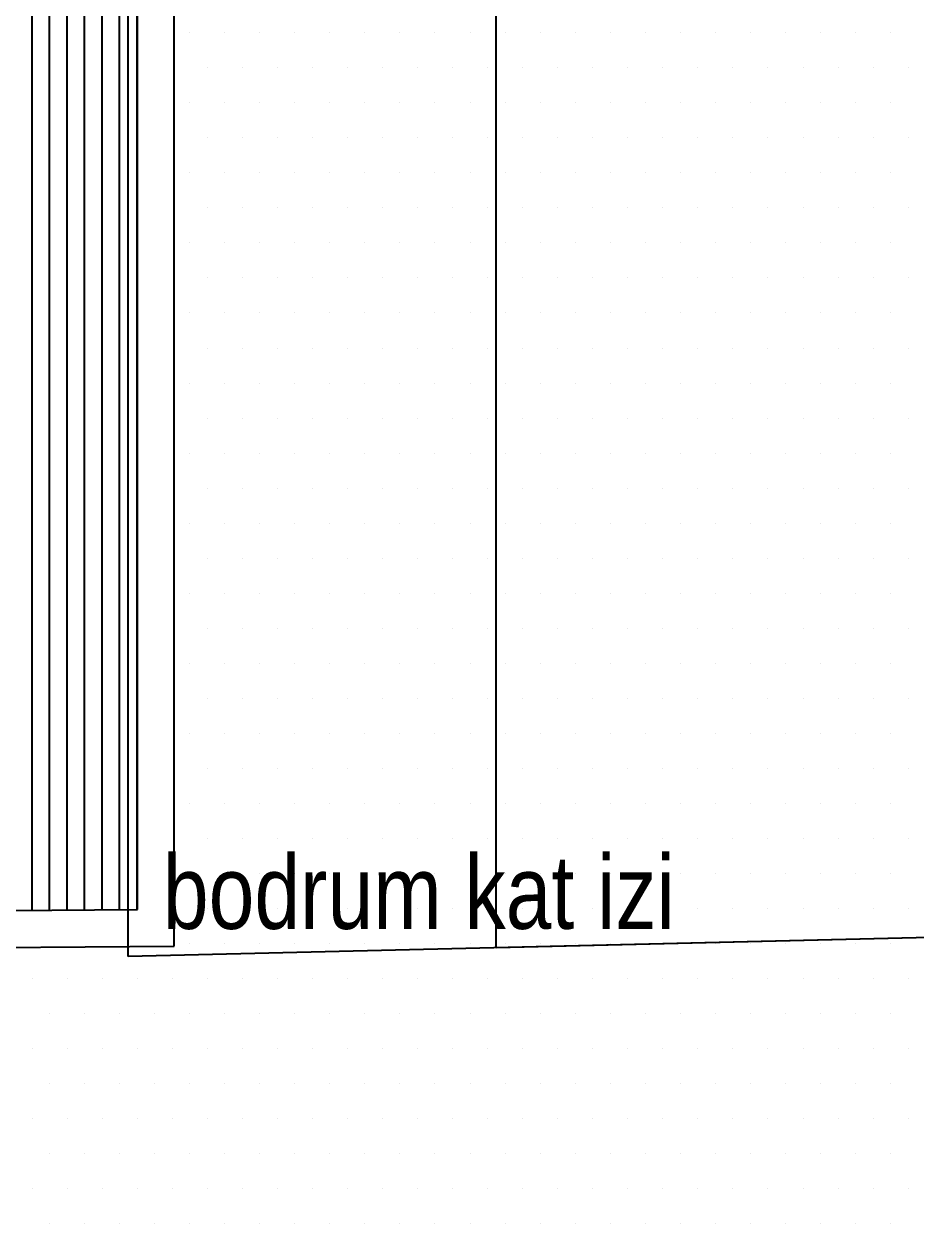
# Model space of a CAD drawing. Header units: millimetres. Extents: x 43168.9 to 43194.6, y -25545.1 to -25543.4.
# Drawn here: x 43171.4127 to 43171.5096, y -25544.8176 to -25544.6871 of the extents above; entities that cross this region are included whole.
import ezdxf

# ---------------------------------------------------------------- set-up
doc = ezdxf.new("R2010")
doc.units = ezdxf.units.MM
doc.header["$LTSCALE"] = 200
doc.linetypes.add('DASHDOT', pattern=[1, 0.5, -0.25, 0, -0.25])
doc.linetypes.add('HIDDEN2', pattern=[0.1875, 0.125, -0.0625])
doc.layers.add('cim_sgh', color=7, linetype='Continuous', true_color=0x248f00)
for name, color, linetype in [('gor-2_sgh', 161, 'Continuous'), ('izd.tas.alt_sgh', 214, 'HIDDEN2'), ('tarama-zemin_sgh', 197, 'Continuous'), ('yapi-yaklasma_sgh', 41, 'DASHDOT'), ('yazi-genel_sgh', 7, 'Continuous')]:
    doc.layers.add(name, color=color, linetype=linetype)
doc.styles.add('text2', font='arial.ttf')

msp = doc.modelspace()

# ---------------------------------------------------------------- linework, layer by layer
at = {"layer": 'cim_sgh'}
for p, q in [((43171.43067, -25544.68807), (43171.43067, -25544.68807)), ((43171.43448, -25544.68807), (43171.43448, -25544.68807)), ((43171.43829, -25544.68807), (43171.43829, -25544.68807)), ((43171.4421, -25544.68807), (43171.4421, -25544.68807)), ((43171.44591, -25544.68807), (43171.44591, -25544.68807)), ((43171.44972, -25544.68807), (43171.44972, -25544.68807)), ((43171.45353, -25544.68807), (43171.45353, -25544.68807)), ((43171.45734, -25544.68807), (43171.45734, -25544.68807)), ((43171.46115, -25544.68807), (43171.46115, -25544.68807)), ((43171.46496, -25544.68807), (43171.46496, -25544.68807)), ((43171.46877, -25544.68807), (43171.46877, -25544.68807)), ((43171.47258, -25544.68807), (43171.47258, -25544.68807)), ((43171.47639, -25544.68807), (43171.47639, -25544.68807)), ((43171.4802, -25544.68807), (43171.4802, -25544.68807)), ((43171.48401, -25544.68807), (43171.48401, -25544.68807)), ((43171.48782, -25544.68807), (43171.48782, -25544.68807)), ((43171.49163, -25544.68807), (43171.49163, -25544.68807)), ((43171.49544, -25544.68807), (43171.49544, -25544.68807)), ((43171.49925, -25544.68807), (43171.49925, -25544.68807)), ((43171.50306, -25544.68807), (43171.50306, -25544.68807)), ((43171.50687, -25544.68807), (43171.50687, -25544.68807)), ((43171.43258, -25544.69188), (43171.43258, -25544.69188)), ((43171.43639, -25544.69188), (43171.43639, -25544.69188)), ((43171.4402, -25544.69188), (43171.4402, -25544.69188)), ((43171.44401, -25544.69188), (43171.44401, -25544.69188)), ((43171.44782, -25544.69188), (43171.44782, -25544.69188)), ((43171.45163, -25544.69188), (43171.45163, -25544.69188)), ((43171.45544, -25544.69188), (43171.45544, -25544.69188)), ((43171.45925, -25544.69188), (43171.45925, -25544.69188)), ((43171.46306, -25544.69188), (43171.46306, -25544.69188)), ((43171.46687, -25544.69188), (43171.46687, -25544.69188)), ((43171.47068, -25544.69188), (43171.47068, -25544.69188)), ((43171.47449, -25544.69188), (43171.47449, -25544.69188)), ((43171.4783, -25544.69188), (43171.4783, -25544.69188)), ((43171.48211, -25544.69188), (43171.48211, -25544.69188)), ((43171.48592, -25544.69188), (43171.48592, -25544.69188)), ((43171.48973, -25544.69188), (43171.48973, -25544.69188)), ((43171.49354, -25544.69188), (43171.49354, -25544.69188)), ((43171.49735, -25544.69188), (43171.49735, -25544.69188)), ((43171.50116, -25544.69188), (43171.50116, -25544.69188)), ((43171.50497, -25544.69188), (43171.50497, -25544.69188)), ((43171.50878, -25544.69188), (43171.50878, -25544.69188)), ((43171.43067, -25544.69569), (43171.43067, -25544.69569)), ((43171.43448, -25544.69569), (43171.43448, -25544.69569)), ((43171.43829, -25544.69569), (43171.43829, -25544.69569)), ((43171.4421, -25544.69569), (43171.4421, -25544.69569)), ((43171.44591, -25544.69569), (43171.44591, -25544.69569)), ((43171.44972, -25544.69569), (43171.44972, -25544.69569)), ((43171.45353, -25544.69569), (43171.45353, -25544.69569)), ((43171.45734, -25544.69569), (43171.45734, -25544.69569)), ((43171.46115, -25544.69569), (43171.46115, -25544.69569)), ((43171.46496, -25544.69569), (43171.46496, -25544.69569)), ((43171.46877, -25544.69569), (43171.46877, -25544.69569)), ((43171.47258, -25544.69569), (43171.47258, -25544.69569)), ((43171.47639, -25544.69569), (43171.47639, -25544.69569)), ((43171.4802, -25544.69569), (43171.4802, -25544.69569)), ((43171.48401, -25544.69569), (43171.48401, -25544.69569)), ((43171.48782, -25544.69569), (43171.48782, -25544.69569)), ((43171.49163, -25544.69569), (43171.49163, -25544.69569)), ((43171.49544, -25544.69569), (43171.49544, -25544.69569)), ((43171.49925, -25544.69569), (43171.49925, -25544.69569)), ((43171.50306, -25544.69569), (43171.50306, -25544.69569)), ((43171.50687, -25544.69569), (43171.50687, -25544.69569)), ((43171.43258, -25544.6995), (43171.43258, -25544.6995)), ((43171.43639, -25544.6995), (43171.43639, -25544.6995)), ((43171.4402, -25544.6995), (43171.4402, -25544.6995)), ((43171.44401, -25544.6995), (43171.44401, -25544.6995)), ((43171.44782, -25544.6995), (43171.44782, -25544.6995)), ((43171.45163, -25544.6995), (43171.45163, -25544.6995)), ((43171.45544, -25544.6995), (43171.45544, -25544.6995)), ((43171.45925, -25544.6995), (43171.45925, -25544.6995)), ((43171.46306, -25544.6995), (43171.46306, -25544.6995)), ((43171.46687, -25544.6995), (43171.46687, -25544.6995)), ((43171.47068, -25544.6995), (43171.47068, -25544.6995)), ((43171.47449, -25544.6995), (43171.47449, -25544.6995)), ((43171.4783, -25544.6995), (43171.4783, -25544.6995)), ((43171.48211, -25544.6995), (43171.48211, -25544.6995)), ((43171.48592, -25544.6995), (43171.48592, -25544.6995)), ((43171.48973, -25544.6995), (43171.48973, -25544.6995)), ((43171.49354, -25544.6995), (43171.49354, -25544.6995)), ((43171.49735, -25544.6995), (43171.49735, -25544.6995)), ((43171.50116, -25544.6995), (43171.50116, -25544.6995)), ((43171.50497, -25544.6995), (43171.50497, -25544.6995)), ((43171.50878, -25544.6995), (43171.50878, -25544.6995)), ((43171.43067, -25544.70331), (43171.43067, -25544.70331)), ((43171.43448, -25544.70331), (43171.43448, -25544.70331)), ((43171.43829, -25544.70331), (43171.43829, -25544.70331)), ((43171.4421, -25544.70331), (43171.4421, -25544.70331)), ((43171.44591, -25544.70331), (43171.44591, -25544.70331)), ((43171.44972, -25544.70331), (43171.44972, -25544.70331)), ((43171.45353, -25544.70331), (43171.45353, -25544.70331)), ((43171.45734, -25544.70331), (43171.45734, -25544.70331)), ((43171.46115, -25544.70331), (43171.46115, -25544.70331)), ((43171.46496, -25544.70331), (43171.46496, -25544.70331)), ((43171.46877, -25544.70331), (43171.46877, -25544.70331)), ((43171.47258, -25544.70331), (43171.47258, -25544.70331)), ((43171.47639, -25544.70331), (43171.47639, -25544.70331)), ((43171.4802, -25544.70331), (43171.4802, -25544.70331)), ((43171.48401, -25544.70331), (43171.48401, -25544.70331)), ((43171.48782, -25544.70331), (43171.48782, -25544.70331)), ((43171.49163, -25544.70331), (43171.49163, -25544.70331)), ((43171.49544, -25544.70331), (43171.49544, -25544.70331)), ((43171.49925, -25544.70331), (43171.49925, -25544.70331)), ((43171.50306, -25544.70331), (43171.50306, -25544.70331)), ((43171.50687, -25544.70331), (43171.50687, -25544.70331)), ((43171.43258, -25544.70712), (43171.43258, -25544.70712)), ((43171.43639, -25544.70712), (43171.43639, -25544.70712)), ((43171.4402, -25544.70712), (43171.4402, -25544.70712)), ((43171.44401, -25544.70712), (43171.44401, -25544.70712)), ((43171.44782, -25544.70712), (43171.44782, -25544.70712)), ((43171.45163, -25544.70712), (43171.45163, -25544.70712)), ((43171.45544, -25544.70712), (43171.45544, -25544.70712)), ((43171.45925, -25544.70712), (43171.45925, -25544.70712)), ((43171.46306, -25544.70712), (43171.46306, -25544.70712)), ((43171.46687, -25544.70712), (43171.46687, -25544.70712)), ((43171.47068, -25544.70712), (43171.47068, -25544.70712)), ((43171.47449, -25544.70712), (43171.47449, -25544.70712)), ((43171.4783, -25544.70712), (43171.4783, -25544.70712)), ((43171.48211, -25544.70712), (43171.48211, -25544.70712)), ((43171.48592, -25544.70712), (43171.48592, -25544.70712)), ((43171.48973, -25544.70712), (43171.48973, -25544.70712)), ((43171.49354, -25544.70712), (43171.49354, -25544.70712)), ((43171.49735, -25544.70712), (43171.49735, -25544.70712)), ((43171.50116, -25544.70712), (43171.50116, -25544.70712)), ((43171.50497, -25544.70712), (43171.50497, -25544.70712)), ((43171.50878, -25544.70712), (43171.50878, -25544.70712)), ((43171.43067, -25544.71093), (43171.43067, -25544.71093)), ((43171.43448, -25544.71093), (43171.43448, -25544.71093)), ((43171.43829, -25544.71093), (43171.43829, -25544.71093)), ((43171.4421, -25544.71093), (43171.4421, -25544.71093)), ((43171.44591, -25544.71093), (43171.44591, -25544.71093)), ((43171.44972, -25544.71093), (43171.44972, -25544.71093)), ((43171.45353, -25544.71093), (43171.45353, -25544.71093)), ((43171.45734, -25544.71093), (43171.45734, -25544.71093)), ((43171.46115, -25544.71093), (43171.46115, -25544.71093)), ((43171.46496, -25544.71093), (43171.46496, -25544.71093)), ((43171.46877, -25544.71093), (43171.46877, -25544.71093)), ((43171.47258, -25544.71093), (43171.47258, -25544.71093)), ((43171.47639, -25544.71093), (43171.47639, -25544.71093)), ((43171.4802, -25544.71093), (43171.4802, -25544.71093)), ((43171.48401, -25544.71093), (43171.48401, -25544.71093)), ((43171.48782, -25544.71093), (43171.48782, -25544.71093)), ((43171.49163, -25544.71093), (43171.49163, -25544.71093)), ((43171.49544, -25544.71093), (43171.49544, -25544.71093)), ((43171.49925, -25544.71093), (43171.49925, -25544.71093)), ((43171.50306, -25544.71093), (43171.50306, -25544.71093)), ((43171.50687, -25544.71093), (43171.50687, -25544.71093)), ((43171.43258, -25544.71474), (43171.43258, -25544.71474)), ((43171.43639, -25544.71474), (43171.43639, -25544.71474)), ((43171.4402, -25544.71474), (43171.4402, -25544.71474)), ((43171.44401, -25544.71474), (43171.44401, -25544.71474)), ((43171.44782, -25544.71474), (43171.44782, -25544.71474)), ((43171.45163, -25544.71474), (43171.45163, -25544.71474)), ((43171.45544, -25544.71474), (43171.45544, -25544.71474)), ((43171.45925, -25544.71474), (43171.45925, -25544.71474)), ((43171.46306, -25544.71474), (43171.46306, -25544.71474)), ((43171.46687, -25544.71474), (43171.46687, -25544.71474)), ((43171.47068, -25544.71474), (43171.47068, -25544.71474)), ((43171.47449, -25544.71474), (43171.47449, -25544.71474)), ((43171.4783, -25544.71474), (43171.4783, -25544.71474)), ((43171.48211, -25544.71474), (43171.48211, -25544.71474)), ((43171.48592, -25544.71474), (43171.48592, -25544.71474)), ((43171.48973, -25544.71474), (43171.48973, -25544.71474)), ((43171.49354, -25544.71474), (43171.49354, -25544.71474)), ((43171.49735, -25544.71474), (43171.49735, -25544.71474)), ((43171.50116, -25544.71474), (43171.50116, -25544.71474)), ((43171.50497, -25544.71474), (43171.50497, -25544.71474)), ((43171.50878, -25544.71474), (43171.50878, -25544.71474)), ((43171.43067, -25544.71855), (43171.43067, -25544.71855)), ((43171.43448, -25544.71855), (43171.43448, -25544.71855)), ((43171.43829, -25544.71855), (43171.43829, -25544.71855)), ((43171.4421, -25544.71855), (43171.4421, -25544.71855)), ((43171.44591, -25544.71855), (43171.44591, -25544.71855)), ((43171.44972, -25544.71855), (43171.44972, -25544.71855)), ((43171.45353, -25544.71855), (43171.45353, -25544.71855)), ((43171.45734, -25544.71855), (43171.45734, -25544.71855)), ((43171.46115, -25544.71855), (43171.46115, -25544.71855)), ((43171.46496, -25544.71855), (43171.46496, -25544.71855)), ((43171.46877, -25544.71855), (43171.46877, -25544.71855)), ((43171.47258, -25544.71855), (43171.47258, -25544.71855)), ((43171.47639, -25544.71855), (43171.47639, -25544.71855)), ((43171.4802, -25544.71855), (43171.4802, -25544.71855)), ((43171.48401, -25544.71855), (43171.48401, -25544.71855)), ((43171.48782, -25544.71855), (43171.48782, -25544.71855)), ((43171.49163, -25544.71855), (43171.49163, -25544.71855)), ((43171.49544, -25544.71855), (43171.49544, -25544.71855)), ((43171.49925, -25544.71855), (43171.49925, -25544.71855)), ((43171.50306, -25544.71855), (43171.50306, -25544.71855)), ((43171.50687, -25544.71855), (43171.50687, -25544.71855)), ((43171.43258, -25544.72236), (43171.43258, -25544.72236)), ((43171.43639, -25544.72236), (43171.43639, -25544.72236)), ((43171.4402, -25544.72236), (43171.4402, -25544.72236)), ((43171.44401, -25544.72236), (43171.44401, -25544.72236)), ((43171.44782, -25544.72236), (43171.44782, -25544.72236)), ((43171.45163, -25544.72236), (43171.45163, -25544.72236)), ((43171.45544, -25544.72236), (43171.45544, -25544.72236)), ((43171.45925, -25544.72236), (43171.45925, -25544.72236)), ((43171.46306, -25544.72236), (43171.46306, -25544.72236)), ((43171.46687, -25544.72236), (43171.46687, -25544.72236)), ((43171.47068, -25544.72236), (43171.47068, -25544.72236)), ((43171.47449, -25544.72236), (43171.47449, -25544.72236)), ((43171.4783, -25544.72236), (43171.4783, -25544.72236)), ((43171.48211, -25544.72236), (43171.48211, -25544.72236)), ((43171.48592, -25544.72236), (43171.48592, -25544.72236)), ((43171.48973, -25544.72236), (43171.48973, -25544.72236)), ((43171.49354, -25544.72236), (43171.49354, -25544.72236)), ((43171.49735, -25544.72236), (43171.49735, -25544.72236)), ((43171.50116, -25544.72236), (43171.50116, -25544.72236)), ((43171.50497, -25544.72236), (43171.50497, -25544.72236)), ((43171.50878, -25544.72236), (43171.50878, -25544.72236)), ((43171.43067, -25544.72617), (43171.43067, -25544.72617)), ((43171.43448, -25544.72617), (43171.43448, -25544.72617)), ((43171.43829, -25544.72617), (43171.43829, -25544.72617)), ((43171.4421, -25544.72617), (43171.4421, -25544.72617)), ((43171.44591, -25544.72617), (43171.44591, -25544.72617)), ((43171.44972, -25544.72617), (43171.44972, -25544.72617)), ((43171.45353, -25544.72617), (43171.45353, -25544.72617)), ((43171.45734, -25544.72617), (43171.45734, -25544.72617)), ((43171.46115, -25544.72617), (43171.46115, -25544.72617)), ((43171.46496, -25544.72617), (43171.46496, -25544.72617)), ((43171.46877, -25544.72617), (43171.46877, -25544.72617)), ((43171.47258, -25544.72617), (43171.47258, -25544.72617)), ((43171.47639, -25544.72617), (43171.47639, -25544.72617)), ((43171.4802, -25544.72617), (43171.4802, -25544.72617)), ((43171.48401, -25544.72617), (43171.48401, -25544.72617)), ((43171.48782, -25544.72617), (43171.48782, -25544.72617)), ((43171.49163, -25544.72617), (43171.49163, -25544.72617)), ((43171.49544, -25544.72617), (43171.49544, -25544.72617)), ((43171.49925, -25544.72617), (43171.49925, -25544.72617)), ((43171.50306, -25544.72617), (43171.50306, -25544.72617)), ((43171.50687, -25544.72617), (43171.50687, -25544.72617)), ((43171.43258, -25544.72998), (43171.43258, -25544.72998)), ((43171.43639, -25544.72998), (43171.43639, -25544.72998)), ((43171.4402, -25544.72998), (43171.4402, -25544.72998)), ((43171.44401, -25544.72998), (43171.44401, -25544.72998)), ((43171.44782, -25544.72998), (43171.44782, -25544.72998)), ((43171.45163, -25544.72998), (43171.45163, -25544.72998)), ((43171.45544, -25544.72998), (43171.45544, -25544.72998)), ((43171.45925, -25544.72998), (43171.45925, -25544.72998)), ((43171.46306, -25544.72998), (43171.46306, -25544.72998)), ((43171.46687, -25544.72998), (43171.46687, -25544.72998)), ((43171.47068, -25544.72998), (43171.47068, -25544.72998)), ((43171.47449, -25544.72998), (43171.47449, -25544.72998)), ((43171.4783, -25544.72998), (43171.4783, -25544.72998)), ((43171.48211, -25544.72998), (43171.48211, -25544.72998)), ((43171.48592, -25544.72998), (43171.48592, -25544.72998)), ((43171.48973, -25544.72998), (43171.48973, -25544.72998)), ((43171.49354, -25544.72998), (43171.49354, -25544.72998)), ((43171.49735, -25544.72998), (43171.49735, -25544.72998)), ((43171.50116, -25544.72998), (43171.50116, -25544.72998)), ((43171.50497, -25544.72998), (43171.50497, -25544.72998)), ((43171.50878, -25544.72998), (43171.50878, -25544.72998)), ((43171.43067, -25544.73379), (43171.43067, -25544.73379)), ((43171.43448, -25544.73379), (43171.43448, -25544.73379)), ((43171.43829, -25544.73379), (43171.43829, -25544.73379)), ((43171.4421, -25544.73379), (43171.4421, -25544.73379)), ((43171.44591, -25544.73379), (43171.44591, -25544.73379)), ((43171.44972, -25544.73379), (43171.44972, -25544.73379)), ((43171.45353, -25544.73379), (43171.45353, -25544.73379)), ((43171.45734, -25544.73379), (43171.45734, -25544.73379)), ((43171.46115, -25544.73379), (43171.46115, -25544.73379)), ((43171.46496, -25544.73379), (43171.46496, -25544.73379)), ((43171.46877, -25544.73379), (43171.46877, -25544.73379)), ((43171.47258, -25544.73379), (43171.47258, -25544.73379)), ((43171.47639, -25544.73379), (43171.47639, -25544.73379)), ((43171.4802, -25544.73379), (43171.4802, -25544.73379)), ((43171.48401, -25544.73379), (43171.48401, -25544.73379)), ((43171.48782, -25544.73379), (43171.48782, -25544.73379)), ((43171.49163, -25544.73379), (43171.49163, -25544.73379)), ((43171.49544, -25544.73379), (43171.49544, -25544.73379)), ((43171.49925, -25544.73379), (43171.49925, -25544.73379)), ((43171.50306, -25544.73379), (43171.50306, -25544.73379)), ((43171.50687, -25544.73379), (43171.50687, -25544.73379)), ((43171.43258, -25544.7376), (43171.43258, -25544.7376)), ((43171.43639, -25544.7376), (43171.43639, -25544.7376)), ((43171.4402, -25544.7376), (43171.4402, -25544.7376)), ((43171.44401, -25544.7376), (43171.44401, -25544.7376)), ((43171.44782, -25544.7376), (43171.44782, -25544.7376)), ((43171.45163, -25544.7376), (43171.45163, -25544.7376)), ((43171.45544, -25544.7376), (43171.45544, -25544.7376)), ((43171.45925, -25544.7376), (43171.45925, -25544.7376)), ((43171.46306, -25544.7376), (43171.46306, -25544.7376)), ((43171.46687, -25544.7376), (43171.46687, -25544.7376)), ((43171.47068, -25544.7376), (43171.47068, -25544.7376)), ((43171.47449, -25544.7376), (43171.47449, -25544.7376)), ((43171.4783, -25544.7376), (43171.4783, -25544.7376)), ((43171.48211, -25544.7376), (43171.48211, -25544.7376)), ((43171.48592, -25544.7376), (43171.48592, -25544.7376)), ((43171.48973, -25544.7376), (43171.48973, -25544.7376)), ((43171.49354, -25544.7376), (43171.49354, -25544.7376)), ((43171.49735, -25544.7376), (43171.49735, -25544.7376)), ((43171.50116, -25544.7376), (43171.50116, -25544.7376)), ((43171.50497, -25544.7376), (43171.50497, -25544.7376)), ((43171.50878, -25544.7376), (43171.50878, -25544.7376)), ((43171.43067, -25544.74141), (43171.43067, -25544.74141)), ((43171.43448, -25544.74141), (43171.43448, -25544.74141)), ((43171.43829, -25544.74141), (43171.43829, -25544.74141)), ((43171.4421, -25544.74141), (43171.4421, -25544.74141)), ((43171.44591, -25544.74141), (43171.44591, -25544.74141)), ((43171.44972, -25544.74141), (43171.44972, -25544.74141)), ((43171.45353, -25544.74141), (43171.45353, -25544.74141)), ((43171.45734, -25544.74141), (43171.45734, -25544.74141)), ((43171.46115, -25544.74141), (43171.46115, -25544.74141)), ((43171.46496, -25544.74141), (43171.46496, -25544.74141)), ((43171.46877, -25544.74141), (43171.46877, -25544.74141)), ((43171.47258, -25544.74141), (43171.47258, -25544.74141)), ((43171.47639, -25544.74141), (43171.47639, -25544.74141)), ((43171.4802, -25544.74141), (43171.4802, -25544.74141)), ((43171.48401, -25544.74141), (43171.48401, -25544.74141)), ((43171.48782, -25544.74141), (43171.48782, -25544.74141)), ((43171.49163, -25544.74141), (43171.49163, -25544.74141)), ((43171.49544, -25544.74141), (43171.49544, -25544.74141)), ((43171.49925, -25544.74141), (43171.49925, -25544.74141)), ((43171.50306, -25544.74141), (43171.50306, -25544.74141)), ((43171.50687, -25544.74141), (43171.50687, -25544.74141)), ((43171.43258, -25544.74522), (43171.43258, -25544.74522)), ((43171.43639, -25544.74522), (43171.43639, -25544.74522)), ((43171.4402, -25544.74522), (43171.4402, -25544.74522)), ((43171.44401, -25544.74522), (43171.44401, -25544.74522)), ((43171.44782, -25544.74522), (43171.44782, -25544.74522)), ((43171.45163, -25544.74522), (43171.45163, -25544.74522)), ((43171.45544, -25544.74522), (43171.45544, -25544.74522)), ((43171.45925, -25544.74522), (43171.45925, -25544.74522)), ((43171.46306, -25544.74522), (43171.46306, -25544.74522)), ((43171.46687, -25544.74522), (43171.46687, -25544.74522)), ((43171.47068, -25544.74522), (43171.47068, -25544.74522)), ((43171.47449, -25544.74522), (43171.47449, -25544.74522)), ((43171.4783, -25544.74522), (43171.4783, -25544.74522)), ((43171.48211, -25544.74522), (43171.48211, -25544.74522)), ((43171.48592, -25544.74522), (43171.48592, -25544.74522)), ((43171.48973, -25544.74522), (43171.48973, -25544.74522)), ((43171.49354, -25544.74522), (43171.49354, -25544.74522)), ((43171.49735, -25544.74522), (43171.49735, -25544.74522)), ((43171.50116, -25544.74522), (43171.50116, -25544.74522)), ((43171.50497, -25544.74522), (43171.50497, -25544.74522)), ((43171.50878, -25544.74522), (43171.50878, -25544.74522)), ((43171.43067, -25544.74903), (43171.43067, -25544.74903)), ((43171.43448, -25544.74903), (43171.43448, -25544.74903)), ((43171.43829, -25544.74903), (43171.43829, -25544.74903)), ((43171.4421, -25544.74903), (43171.4421, -25544.74903)), ((43171.44591, -25544.74903), (43171.44591, -25544.74903)), ((43171.44972, -25544.74903), (43171.44972, -25544.74903)), ((43171.45353, -25544.74903), (43171.45353, -25544.74903)), ((43171.45734, -25544.74903), (43171.45734, -25544.74903)), ((43171.46115, -25544.74903), (43171.46115, -25544.74903)), ((43171.46496, -25544.74903), (43171.46496, -25544.74903)), ((43171.46877, -25544.74903), (43171.46877, -25544.74903)), ((43171.47258, -25544.74903), (43171.47258, -25544.74903)), ((43171.47639, -25544.74903), (43171.47639, -25544.74903)), ((43171.4802, -25544.74903), (43171.4802, -25544.74903)), ((43171.48401, -25544.74903), (43171.48401, -25544.74903)), ((43171.48782, -25544.74903), (43171.48782, -25544.74903)), ((43171.49163, -25544.74903), (43171.49163, -25544.74903)), ((43171.49544, -25544.74903), (43171.49544, -25544.74903)), ((43171.49925, -25544.74903), (43171.49925, -25544.74903)), ((43171.50306, -25544.74903), (43171.50306, -25544.74903)), ((43171.50687, -25544.74903), (43171.50687, -25544.74903)), ((43171.43258, -25544.75284), (43171.43258, -25544.75284)), ((43171.43639, -25544.75284), (43171.43639, -25544.75284)), ((43171.4402, -25544.75284), (43171.4402, -25544.75284)), ((43171.44401, -25544.75284), (43171.44401, -25544.75284)), ((43171.44782, -25544.75284), (43171.44782, -25544.75284)), ((43171.45163, -25544.75284), (43171.45163, -25544.75284)), ((43171.45544, -25544.75284), (43171.45544, -25544.75284)), ((43171.45925, -25544.75284), (43171.45925, -25544.75284)), ((43171.46306, -25544.75284), (43171.46306, -25544.75284)), ((43171.46687, -25544.75284), (43171.46687, -25544.75284)), ((43171.47068, -25544.75284), (43171.47068, -25544.75284)), ((43171.47449, -25544.75284), (43171.47449, -25544.75284)), ((43171.4783, -25544.75284), (43171.4783, -25544.75284)), ((43171.48211, -25544.75284), (43171.48211, -25544.75284)), ((43171.48592, -25544.75284), (43171.48592, -25544.75284)), ((43171.48973, -25544.75284), (43171.48973, -25544.75284)), ((43171.49354, -25544.75284), (43171.49354, -25544.75284)), ((43171.49735, -25544.75284), (43171.49735, -25544.75284)), ((43171.50116, -25544.75284), (43171.50116, -25544.75284)), ((43171.50497, -25544.75284), (43171.50497, -25544.75284)), ((43171.50878, -25544.75284), (43171.50878, -25544.75284)), ((43171.43067, -25544.75665), (43171.43067, -25544.75665)), ((43171.43448, -25544.75665), (43171.43448, -25544.75665)), ((43171.43829, -25544.75665), (43171.43829, -25544.75665)), ((43171.4421, -25544.75665), (43171.4421, -25544.75665)), ((43171.44591, -25544.75665), (43171.44591, -25544.75665)), ((43171.44972, -25544.75665), (43171.44972, -25544.75665)), ((43171.45353, -25544.75665), (43171.45353, -25544.75665)), ((43171.45734, -25544.75665), (43171.45734, -25544.75665)), ((43171.46115, -25544.75665), (43171.46115, -25544.75665)), ((43171.46496, -25544.75665), (43171.46496, -25544.75665)), ((43171.46877, -25544.75665), (43171.46877, -25544.75665)), ((43171.47258, -25544.75665), (43171.47258, -25544.75665)), ((43171.47639, -25544.75665), (43171.47639, -25544.75665)), ((43171.4802, -25544.75665), (43171.4802, -25544.75665)), ((43171.48401, -25544.75665), (43171.48401, -25544.75665)), ((43171.48782, -25544.75665), (43171.48782, -25544.75665)), ((43171.49163, -25544.75665), (43171.49163, -25544.75665)), ((43171.49544, -25544.75665), (43171.49544, -25544.75665)), ((43171.49925, -25544.75665), (43171.49925, -25544.75665)), ((43171.50306, -25544.75665), (43171.50306, -25544.75665)), ((43171.50687, -25544.75665), (43171.50687, -25544.75665)), ((43171.43258, -25544.76046), (43171.43258, -25544.76046)), ((43171.43639, -25544.76046), (43171.43639, -25544.76046)), ((43171.4402, -25544.76046), (43171.4402, -25544.76046)), ((43171.44401, -25544.76046), (43171.44401, -25544.76046)), ((43171.44782, -25544.76046), (43171.44782, -25544.76046)), ((43171.45163, -25544.76046), (43171.45163, -25544.76046)), ((43171.45544, -25544.76046), (43171.45544, -25544.76046)), ((43171.45925, -25544.76046), (43171.45925, -25544.76046)), ((43171.46306, -25544.76046), (43171.46306, -25544.76046)), ((43171.46687, -25544.76046), (43171.46687, -25544.76046)), ((43171.47068, -25544.76046), (43171.47068, -25544.76046)), ((43171.47449, -25544.76046), (43171.47449, -25544.76046)), ((43171.4783, -25544.76046), (43171.4783, -25544.76046)), ((43171.48211, -25544.76046), (43171.48211, -25544.76046)), ((43171.48592, -25544.76046), (43171.48592, -25544.76046)), ((43171.48973, -25544.76046), (43171.48973, -25544.76046)), ((43171.49354, -25544.76046), (43171.49354, -25544.76046)), ((43171.49735, -25544.76046), (43171.49735, -25544.76046)), ((43171.50116, -25544.76046), (43171.50116, -25544.76046)), ((43171.50497, -25544.76046), (43171.50497, -25544.76046)), ((43171.50878, -25544.76046), (43171.50878, -25544.76046)), ((43171.43067, -25544.76427), (43171.43067, -25544.76427)), ((43171.43448, -25544.76427), (43171.43448, -25544.76427)), ((43171.43829, -25544.76427), (43171.43829, -25544.76427)), ((43171.4421, -25544.76427), (43171.4421, -25544.76427)), ((43171.44591, -25544.76427), (43171.44591, -25544.76427)), ((43171.44972, -25544.76427), (43171.44972, -25544.76427)), ((43171.45353, -25544.76427), (43171.45353, -25544.76427)), ((43171.45734, -25544.76427), (43171.45734, -25544.76427)), ((43171.46115, -25544.76427), (43171.46115, -25544.76427)), ((43171.46496, -25544.76427), (43171.46496, -25544.76427)), ((43171.46877, -25544.76427), (43171.46877, -25544.76427)), ((43171.47258, -25544.76427), (43171.47258, -25544.76427)), ((43171.47639, -25544.76427), (43171.47639, -25544.76427)), ((43171.4802, -25544.76427), (43171.4802, -25544.76427)), ((43171.48401, -25544.76427), (43171.48401, -25544.76427)), ((43171.48782, -25544.76427), (43171.48782, -25544.76427)), ((43171.49163, -25544.76427), (43171.49163, -25544.76427)), ((43171.49544, -25544.76427), (43171.49544, -25544.76427)), ((43171.49925, -25544.76427), (43171.49925, -25544.76427)), ((43171.50306, -25544.76427), (43171.50306, -25544.76427)), ((43171.50687, -25544.76427), (43171.50687, -25544.76427)), ((43171.43258, -25544.76808), (43171.43258, -25544.76808)), ((43171.43639, -25544.76808), (43171.43639, -25544.76808)), ((43171.4402, -25544.76808), (43171.4402, -25544.76808)), ((43171.44401, -25544.76808), (43171.44401, -25544.76808)), ((43171.44782, -25544.76808), (43171.44782, -25544.76808)), ((43171.45163, -25544.76808), (43171.45163, -25544.76808)), ((43171.45544, -25544.76808), (43171.45544, -25544.76808)), ((43171.45925, -25544.76808), (43171.45925, -25544.76808)), ((43171.46306, -25544.76808), (43171.46306, -25544.76808)), ((43171.46687, -25544.76808), (43171.46687, -25544.76808)), ((43171.47068, -25544.76808), (43171.47068, -25544.76808)), ((43171.47449, -25544.76808), (43171.47449, -25544.76808)), ((43171.4783, -25544.76808), (43171.4783, -25544.76808)), ((43171.48211, -25544.76808), (43171.48211, -25544.76808)), ((43171.48592, -25544.76808), (43171.48592, -25544.76808)), ((43171.48973, -25544.76808), (43171.48973, -25544.76808)), ((43171.49354, -25544.76808), (43171.49354, -25544.76808)), ((43171.49735, -25544.76808), (43171.49735, -25544.76808)), ((43171.50116, -25544.76808), (43171.50116, -25544.76808)), ((43171.50497, -25544.76808), (43171.50497, -25544.76808)), ((43171.50878, -25544.76808), (43171.50878, -25544.76808)), ((43171.43067, -25544.77189), (43171.43067, -25544.77189)), ((43171.43448, -25544.77189), (43171.43448, -25544.77189)), ((43171.43829, -25544.77189), (43171.43829, -25544.77189)), ((43171.4421, -25544.77189), (43171.4421, -25544.77189)), ((43171.44591, -25544.77189), (43171.44591, -25544.77189)), ((43171.44972, -25544.77189), (43171.44972, -25544.77189)), ((43171.45353, -25544.77189), (43171.45353, -25544.77189)), ((43171.45734, -25544.77189), (43171.45734, -25544.77189)), ((43171.46115, -25544.77189), (43171.46115, -25544.77189)), ((43171.46496, -25544.77189), (43171.46496, -25544.77189)), ((43171.46877, -25544.77189), (43171.46877, -25544.77189)), ((43171.47258, -25544.77189), (43171.47258, -25544.77189)), ((43171.47639, -25544.77189), (43171.47639, -25544.77189)), ((43171.4802, -25544.77189), (43171.4802, -25544.77189)), ((43171.48401, -25544.77189), (43171.48401, -25544.77189)), ((43171.48782, -25544.77189), (43171.48782, -25544.77189)), ((43171.49163, -25544.77189), (43171.49163, -25544.77189)), ((43171.49544, -25544.77189), (43171.49544, -25544.77189)), ((43171.49925, -25544.77189), (43171.49925, -25544.77189)), ((43171.50306, -25544.77189), (43171.50306, -25544.77189)), ((43171.50687, -25544.77189), (43171.50687, -25544.77189)), ((43171.43258, -25544.7757), (43171.43258, -25544.7757)), ((43171.43639, -25544.7757), (43171.43639, -25544.7757)), ((43171.4402, -25544.7757), (43171.4402, -25544.7757)), ((43171.44401, -25544.7757), (43171.44401, -25544.7757)), ((43171.44782, -25544.7757), (43171.44782, -25544.7757)), ((43171.45163, -25544.7757), (43171.45163, -25544.7757)), ((43171.45544, -25544.7757), (43171.45544, -25544.7757)), ((43171.45925, -25544.7757), (43171.45925, -25544.7757)), ((43171.46306, -25544.7757), (43171.46306, -25544.7757)), ((43171.46687, -25544.7757), (43171.46687, -25544.7757)), ((43171.47068, -25544.7757), (43171.47068, -25544.7757)), ((43171.47449, -25544.7757), (43171.47449, -25544.7757)), ((43171.4783, -25544.7757), (43171.4783, -25544.7757)), ((43171.48211, -25544.7757), (43171.48211, -25544.7757)), ((43171.48592, -25544.7757), (43171.48592, -25544.7757)), ((43171.48973, -25544.7757), (43171.48973, -25544.7757)), ((43171.49354, -25544.7757), (43171.49354, -25544.7757)), ((43171.49735, -25544.7757), (43171.49735, -25544.7757)), ((43171.50116, -25544.7757), (43171.50116, -25544.7757)), ((43171.50497, -25544.7757), (43171.50497, -25544.7757)), ((43171.50878, -25544.7757), (43171.50878, -25544.7757)), ((43171.43067, -25544.77951), (43171.43067, -25544.77951)), ((43171.43448, -25544.77951), (43171.43448, -25544.77951)), ((43171.43829, -25544.77951), (43171.43829, -25544.77951)), ((43171.4421, -25544.77951), (43171.4421, -25544.77951)), ((43171.44591, -25544.77951), (43171.44591, -25544.77951)), ((43171.44972, -25544.77951), (43171.44972, -25544.77951)), ((43171.45353, -25544.77951), (43171.45353, -25544.77951)), ((43171.45734, -25544.77951), (43171.45734, -25544.77951)), ((43171.46115, -25544.77951), (43171.46115, -25544.77951)), ((43171.46496, -25544.77951), (43171.46496, -25544.77951)), ((43171.46877, -25544.77951), (43171.46877, -25544.77951)), ((43171.47258, -25544.77951), (43171.47258, -25544.77951)), ((43171.47639, -25544.77951), (43171.47639, -25544.77951)), ((43171.4802, -25544.77951), (43171.4802, -25544.77951)), ((43171.48401, -25544.77951), (43171.48401, -25544.77951)), ((43171.48782, -25544.77951), (43171.48782, -25544.77951)), ((43171.49163, -25544.77951), (43171.49163, -25544.77951)), ((43171.49544, -25544.77951), (43171.49544, -25544.77951)), ((43171.49925, -25544.77951), (43171.49925, -25544.77951)), ((43171.50306, -25544.77951), (43171.50306, -25544.77951)), ((43171.50687, -25544.77951), (43171.50687, -25544.77951)), ((43171.43258, -25544.78332), (43171.43258, -25544.78332)), ((43171.43639, -25544.78332), (43171.43639, -25544.78332)), ((43171.4402, -25544.78332), (43171.4402, -25544.78332)), ((43171.44401, -25544.78332), (43171.44401, -25544.78332)), ((43171.44782, -25544.78332), (43171.44782, -25544.78332)), ((43171.45163, -25544.78332), (43171.45163, -25544.78332)), ((43171.45544, -25544.78332), (43171.45544, -25544.78332)), ((43171.45925, -25544.78332), (43171.45925, -25544.78332)), ((43171.46306, -25544.78332), (43171.46306, -25544.78332)), ((43171.46687, -25544.78332), (43171.46687, -25544.78332)), ((43171.47068, -25544.78332), (43171.47068, -25544.78332)), ((43171.47449, -25544.78332), (43171.47449, -25544.78332)), ((43171.4783, -25544.78332), (43171.4783, -25544.78332)), ((43171.48211, -25544.78332), (43171.48211, -25544.78332)), ((43171.48592, -25544.78332), (43171.48592, -25544.78332)), ((43171.48973, -25544.78332), (43171.48973, -25544.78332)), ((43171.49354, -25544.78332), (43171.49354, -25544.78332)), ((43171.49735, -25544.78332), (43171.49735, -25544.78332)), ((43171.50116, -25544.78332), (43171.50116, -25544.78332)), ((43171.50497, -25544.78332), (43171.50497, -25544.78332)), ((43171.50878, -25544.78332), (43171.50878, -25544.78332)), ((43171.43067, -25544.78713), (43171.43067, -25544.78713)), ((43171.43448, -25544.78713), (43171.43448, -25544.78713)), ((43171.43829, -25544.78713), (43171.43829, -25544.78713)), ((43171.4421, -25544.78713), (43171.4421, -25544.78713)), ((43171.44591, -25544.78713), (43171.44591, -25544.78713)), ((43171.44972, -25544.78713), (43171.44972, -25544.78713)), ((43171.45353, -25544.78713), (43171.45353, -25544.78713)), ((43171.45734, -25544.78713), (43171.45734, -25544.78713)), ((43171.46115, -25544.78713), (43171.46115, -25544.78713)), ((43171.46496, -25544.78713), (43171.46496, -25544.78713)), ((43171.46877, -25544.78713), (43171.46877, -25544.78713)), ((43171.47258, -25544.78713), (43171.47258, -25544.78713)), ((43171.47639, -25544.78713), (43171.47639, -25544.78713)), ((43171.4802, -25544.78713), (43171.4802, -25544.78713)), ((43171.48401, -25544.78713), (43171.48401, -25544.78713)), ((43171.48782, -25544.78713), (43171.48782, -25544.78713)), ((43171.49163, -25544.78713), (43171.49163, -25544.78713)), ((43171.49544, -25544.78713), (43171.49544, -25544.78713)), ((43171.49925, -25544.78713), (43171.49925, -25544.78713)), ((43171.50306, -25544.78713), (43171.50306, -25544.78713)), ((43171.50687, -25544.78713), (43171.50687, -25544.78713)), ((43171.41353, -25544.79094), (43171.41353, -25544.79094)), ((43171.41734, -25544.79094), (43171.41734, -25544.79094)), ((43171.42115, -25544.79094), (43171.42115, -25544.79094)), ((43171.42496, -25544.79094), (43171.42496, -25544.79094)), ((43171.42877, -25544.79094), (43171.42877, -25544.79094)), ((43171.43258, -25544.79094), (43171.43258, -25544.79094)), ((43171.43639, -25544.79094), (43171.43639, -25544.79094)), ((43171.4402, -25544.79094), (43171.4402, -25544.79094)), ((43171.44401, -25544.79094), (43171.44401, -25544.79094)), ((43171.44782, -25544.79094), (43171.44782, -25544.79094)), ((43171.45163, -25544.79094), (43171.45163, -25544.79094)), ((43171.45544, -25544.79094), (43171.45544, -25544.79094)), ((43171.45925, -25544.79094), (43171.45925, -25544.79094)), ((43171.46306, -25544.79094), (43171.46306, -25544.79094)), ((43171.46687, -25544.79094), (43171.46687, -25544.79094)), ((43171.47068, -25544.79094), (43171.47068, -25544.79094)), ((43171.47449, -25544.79094), (43171.47449, -25544.79094)), ((43171.4783, -25544.79094), (43171.4783, -25544.79094)), ((43171.48211, -25544.79094), (43171.48211, -25544.79094)), ((43171.48592, -25544.79094), (43171.48592, -25544.79094)), ((43171.48973, -25544.79094), (43171.48973, -25544.79094)), ((43171.49354, -25544.79094), (43171.49354, -25544.79094)), ((43171.49735, -25544.79094), (43171.49735, -25544.79094)), ((43171.50116, -25544.79094), (43171.50116, -25544.79094)), ((43171.50497, -25544.79094), (43171.50497, -25544.79094)), ((43171.50878, -25544.79094), (43171.50878, -25544.79094)), ((43171.41543, -25544.79475), (43171.41543, -25544.79475)), ((43171.41924, -25544.79475), (43171.41924, -25544.79475)), ((43171.42305, -25544.79475), (43171.42305, -25544.79475)), ((43171.42686, -25544.79475), (43171.42686, -25544.79475)), ((43171.43067, -25544.79475), (43171.43067, -25544.79475)), ((43171.43448, -25544.79475), (43171.43448, -25544.79475)), ((43171.43829, -25544.79475), (43171.43829, -25544.79475)), ((43171.4421, -25544.79475), (43171.4421, -25544.79475)), ((43171.44591, -25544.79475), (43171.44591, -25544.79475)), ((43171.44972, -25544.79475), (43171.44972, -25544.79475)), ((43171.45353, -25544.79475), (43171.45353, -25544.79475)), ((43171.45734, -25544.79475), (43171.45734, -25544.79475)), ((43171.46115, -25544.79475), (43171.46115, -25544.79475)), ((43171.46496, -25544.79475), (43171.46496, -25544.79475)), ((43171.46877, -25544.79475), (43171.46877, -25544.79475)), ((43171.47258, -25544.79475), (43171.47258, -25544.79475)), ((43171.47639, -25544.79475), (43171.47639, -25544.79475)), ((43171.4802, -25544.79475), (43171.4802, -25544.79475)), ((43171.48401, -25544.79475), (43171.48401, -25544.79475)), ((43171.48782, -25544.79475), (43171.48782, -25544.79475)), ((43171.49163, -25544.79475), (43171.49163, -25544.79475)), ((43171.49544, -25544.79475), (43171.49544, -25544.79475)), ((43171.49925, -25544.79475), (43171.49925, -25544.79475)), ((43171.50306, -25544.79475), (43171.50306, -25544.79475)), ((43171.50687, -25544.79475), (43171.50687, -25544.79475)), ((43171.41353, -25544.79856), (43171.41353, -25544.79856)), ((43171.41734, -25544.79856), (43171.41734, -25544.79856)), ((43171.42115, -25544.79856), (43171.42115, -25544.79856)), ((43171.42496, -25544.79856), (43171.42496, -25544.79856)), ((43171.42877, -25544.79856), (43171.42877, -25544.79856)), ((43171.43258, -25544.79856), (43171.43258, -25544.79856)), ((43171.43639, -25544.79856), (43171.43639, -25544.79856)), ((43171.4402, -25544.79856), (43171.4402, -25544.79856)), ((43171.44401, -25544.79856), (43171.44401, -25544.79856)), ((43171.44782, -25544.79856), (43171.44782, -25544.79856)), ((43171.45163, -25544.79856), (43171.45163, -25544.79856)), ((43171.45544, -25544.79856), (43171.45544, -25544.79856)), ((43171.45925, -25544.79856), (43171.45925, -25544.79856)), ((43171.46306, -25544.79856), (43171.46306, -25544.79856)), ((43171.46687, -25544.79856), (43171.46687, -25544.79856)), ((43171.47068, -25544.79856), (43171.47068, -25544.79856)), ((43171.47449, -25544.79856), (43171.47449, -25544.79856)), ((43171.4783, -25544.79856), (43171.4783, -25544.79856)), ((43171.48211, -25544.79856), (43171.48211, -25544.79856)), ((43171.48592, -25544.79856), (43171.48592, -25544.79856)), ((43171.48973, -25544.79856), (43171.48973, -25544.79856)), ((43171.49354, -25544.79856), (43171.49354, -25544.79856)), ((43171.49735, -25544.79856), (43171.49735, -25544.79856)), ((43171.50116, -25544.79856), (43171.50116, -25544.79856)), ((43171.50497, -25544.79856), (43171.50497, -25544.79856)), ((43171.50878, -25544.79856), (43171.50878, -25544.79856)), ((43171.41543, -25544.80237), (43171.41543, -25544.80237)), ((43171.41924, -25544.80237), (43171.41924, -25544.80237)), ((43171.42305, -25544.80237), (43171.42305, -25544.80237)), ((43171.42686, -25544.80237), (43171.42686, -25544.80237)), ((43171.43067, -25544.80237), (43171.43067, -25544.80237)), ((43171.43448, -25544.80237), (43171.43448, -25544.80237)), ((43171.43829, -25544.80237), (43171.43829, -25544.80237)), ((43171.4421, -25544.80237), (43171.4421, -25544.80237)), ((43171.44591, -25544.80237), (43171.44591, -25544.80237)), ((43171.44972, -25544.80237), (43171.44972, -25544.80237)), ((43171.45353, -25544.80237), (43171.45353, -25544.80237)), ((43171.45734, -25544.80237), (43171.45734, -25544.80237)), ((43171.46115, -25544.80237), (43171.46115, -25544.80237)), ((43171.46496, -25544.80237), (43171.46496, -25544.80237)), ((43171.46877, -25544.80237), (43171.46877, -25544.80237)), ((43171.47258, -25544.80237), (43171.47258, -25544.80237)), ((43171.47639, -25544.80237), (43171.47639, -25544.80237)), ((43171.4802, -25544.80237), (43171.4802, -25544.80237)), ((43171.48401, -25544.80237), (43171.48401, -25544.80237)), ((43171.48782, -25544.80237), (43171.48782, -25544.80237)), ((43171.49163, -25544.80237), (43171.49163, -25544.80237)), ((43171.49544, -25544.80237), (43171.49544, -25544.80237)), ((43171.49925, -25544.80237), (43171.49925, -25544.80237)), ((43171.50306, -25544.80237), (43171.50306, -25544.80237)), ((43171.50687, -25544.80237), (43171.50687, -25544.80237)), ((43171.41353, -25544.80618), (43171.41353, -25544.80618)), ((43171.41734, -25544.80618), (43171.41734, -25544.80618)), ((43171.42115, -25544.80618), (43171.42115, -25544.80618)), ((43171.42496, -25544.80618), (43171.42496, -25544.80618)), ((43171.42877, -25544.80618), (43171.42877, -25544.80618)), ((43171.43258, -25544.80618), (43171.43258, -25544.80618)), ((43171.43639, -25544.80618), (43171.43639, -25544.80618)), ((43171.4402, -25544.80618), (43171.4402, -25544.80618)), ((43171.44401, -25544.80618), (43171.44401, -25544.80618)), ((43171.44782, -25544.80618), (43171.44782, -25544.80618)), ((43171.45163, -25544.80618), (43171.45163, -25544.80618)), ((43171.45544, -25544.80618), (43171.45544, -25544.80618)), ((43171.45925, -25544.80618), (43171.45925, -25544.80618)), ((43171.46306, -25544.80618), (43171.46306, -25544.80618)), ((43171.46687, -25544.80618), (43171.46687, -25544.80618)), ((43171.47068, -25544.80618), (43171.47068, -25544.80618)), ((43171.47449, -25544.80618), (43171.47449, -25544.80618)), ((43171.4783, -25544.80618), (43171.4783, -25544.80618)), ((43171.48211, -25544.80618), (43171.48211, -25544.80618)), ((43171.48592, -25544.80618), (43171.48592, -25544.80618)), ((43171.48973, -25544.80618), (43171.48973, -25544.80618)), ((43171.49354, -25544.80618), (43171.49354, -25544.80618)), ((43171.49735, -25544.80618), (43171.49735, -25544.80618)), ((43171.50116, -25544.80618), (43171.50116, -25544.80618)), ((43171.50497, -25544.80618), (43171.50497, -25544.80618)), ((43171.50878, -25544.80618), (43171.50878, -25544.80618)), ((43171.41543, -25544.80999), (43171.41543, -25544.80999)), ((43171.41924, -25544.80999), (43171.41924, -25544.80999)), ((43171.42305, -25544.80999), (43171.42305, -25544.80999)), ((43171.42686, -25544.80999), (43171.42686, -25544.80999)), ((43171.43067, -25544.80999), (43171.43067, -25544.80999)), ((43171.43448, -25544.80999), (43171.43448, -25544.80999)), ((43171.43829, -25544.80999), (43171.43829, -25544.80999)), ((43171.4421, -25544.80999), (43171.4421, -25544.80999)), ((43171.44591, -25544.80999), (43171.44591, -25544.80999)), ((43171.44972, -25544.80999), (43171.44972, -25544.80999)), ((43171.45353, -25544.80999), (43171.45353, -25544.80999)), ((43171.45734, -25544.80999), (43171.45734, -25544.80999)), ((43171.46115, -25544.80999), (43171.46115, -25544.80999)), ((43171.46496, -25544.80999), (43171.46496, -25544.80999)), ((43171.46877, -25544.80999), (43171.46877, -25544.80999)), ((43171.47258, -25544.80999), (43171.47258, -25544.80999)), ((43171.47639, -25544.80999), (43171.47639, -25544.80999)), ((43171.4802, -25544.80999), (43171.4802, -25544.80999)), ((43171.48401, -25544.80999), (43171.48401, -25544.80999)), ((43171.48782, -25544.80999), (43171.48782, -25544.80999)), ((43171.49163, -25544.80999), (43171.49163, -25544.80999)), ((43171.49544, -25544.80999), (43171.49544, -25544.80999)), ((43171.49925, -25544.80999), (43171.49925, -25544.80999)), ((43171.50306, -25544.80999), (43171.50306, -25544.80999)), ((43171.50687, -25544.80999), (43171.50687, -25544.80999)), ((43171.41353, -25544.8138), (43171.41353, -25544.8138)), ((43171.41734, -25544.8138), (43171.41734, -25544.8138)), ((43171.42115, -25544.8138), (43171.42115, -25544.8138)), ((43171.42496, -25544.8138), (43171.42496, -25544.8138)), ((43171.42877, -25544.8138), (43171.42877, -25544.8138)), ((43171.43258, -25544.8138), (43171.43258, -25544.8138)), ((43171.43639, -25544.8138), (43171.43639, -25544.8138)), ((43171.4402, -25544.8138), (43171.4402, -25544.8138)), ((43171.44401, -25544.8138), (43171.44401, -25544.8138)), ((43171.44782, -25544.8138), (43171.44782, -25544.8138)), ((43171.45163, -25544.8138), (43171.45163, -25544.8138)), ((43171.45544, -25544.8138), (43171.45544, -25544.8138)), ((43171.45925, -25544.8138), (43171.45925, -25544.8138)), ((43171.46306, -25544.8138), (43171.46306, -25544.8138)), ((43171.46687, -25544.8138), (43171.46687, -25544.8138)), ((43171.47068, -25544.8138), (43171.47068, -25544.8138)), ((43171.47449, -25544.8138), (43171.47449, -25544.8138)), ((43171.4783, -25544.8138), (43171.4783, -25544.8138)), ((43171.48211, -25544.8138), (43171.48211, -25544.8138)), ((43171.48592, -25544.8138), (43171.48592, -25544.8138)), ((43171.48973, -25544.8138), (43171.48973, -25544.8138)), ((43171.49354, -25544.8138), (43171.49354, -25544.8138)), ((43171.49735, -25544.8138), (43171.49735, -25544.8138)), ((43171.50116, -25544.8138), (43171.50116, -25544.8138)), ((43171.50497, -25544.8138), (43171.50497, -25544.8138)), ((43171.50878, -25544.8138), (43171.50878, -25544.8138)), ((43171.41543, -25544.81761), (43171.41543, -25544.81761)), ((43171.41924, -25544.81761), (43171.41924, -25544.81761)), ((43171.42305, -25544.81761), (43171.42305, -25544.81761)), ((43171.42686, -25544.81761), (43171.42686, -25544.81761)), ((43171.43067, -25544.81761), (43171.43067, -25544.81761)), ((43171.43448, -25544.81761), (43171.43448, -25544.81761)), ((43171.43829, -25544.81761), (43171.43829, -25544.81761)), ((43171.4421, -25544.81761), (43171.4421, -25544.81761)), ((43171.44591, -25544.81761), (43171.44591, -25544.81761)), ((43171.44972, -25544.81761), (43171.44972, -25544.81761)), ((43171.45353, -25544.81761), (43171.45353, -25544.81761)), ((43171.45734, -25544.81761), (43171.45734, -25544.81761)), ((43171.46115, -25544.81761), (43171.46115, -25544.81761)), ((43171.46496, -25544.81761), (43171.46496, -25544.81761)), ((43171.46877, -25544.81761), (43171.46877, -25544.81761)), ((43171.47258, -25544.81761), (43171.47258, -25544.81761)), ((43171.47639, -25544.81761), (43171.47639, -25544.81761)), ((43171.4802, -25544.81761), (43171.4802, -25544.81761)), ((43171.48401, -25544.81761), (43171.48401, -25544.81761)), ((43171.48782, -25544.81761), (43171.48782, -25544.81761)), ((43171.49163, -25544.81761), (43171.49163, -25544.81761)), ((43171.49544, -25544.81761), (43171.49544, -25544.81761)), ((43171.49925, -25544.81761), (43171.49925, -25544.81761)), ((43171.50306, -25544.81761), (43171.50306, -25544.81761)), ((43171.50687, -25544.81761), (43171.50687, -25544.81761))]:
    msp.add_line(p, q, dxfattribs=at)
at = {"layer": 'gor-2_sgh'}
for p, q in [((43171.429, -25544.78739), (43171.429, -25544.55292)), ((43171.425, -25544.78342), (43171.425, -25544.55692)), ((43171.411, -25544.78354), (43171.425, -25544.78342)), ((43171.407, -25544.78758), (43171.429, -25544.78739))]:
    msp.add_line(p, q, dxfattribs=at)
at = {"layer": 'izd.tas.alt_sgh'}
for p, q in [((43171.424, -25544.78854), (43171.424, -25543.79238)), ((43172.29897, -25544.76771), (43171.424, -25544.78854))]:
    msp.add_line(p, q, dxfattribs=at)
at = {"layer": 'tarama-zemin_sgh'}
for p, q in [((43171.41353, -25544.78352), (43171.41353, -25544.55692)), ((43171.41543, -25544.7835), (43171.41543, -25544.55692)), ((43171.41734, -25544.78349), (43171.41734, -25544.55692)), ((43171.41924, -25544.78347), (43171.41924, -25544.55692)), ((43171.42115, -25544.78345), (43171.42115, -25544.55692)), ((43171.42305, -25544.78344), (43171.42305, -25544.55692)), ((43171.42496, -25544.78342), (43171.42496, -25544.55692))]:
    msp.add_line(p, q, dxfattribs=at)
at = {"layer": 'yapi-yaklasma_sgh'}
for p, q in [((43171.464, -25544.78759), (43171.464, -25543.79476)), ((43171.464, -25544.78759), (43171.464, -25543.79476)), ((43172.25894, -25544.76867), (43171.464, -25544.78759)), ((43172.25894, -25544.76867), (43171.464, -25544.78759))]:
    msp.add_line(p, q, dxfattribs=at)

# ---------------------------------------------------------------- texts
at = {"layer": 'yazi-genel_sgh', "style": 'text2', "width": 0.8}
msp.add_text('bodrum kat izi', height=0.008, dxfattribs=at).set_placement((43171.42776, -25544.78552))

doc.saveas('drawing.dxf')
